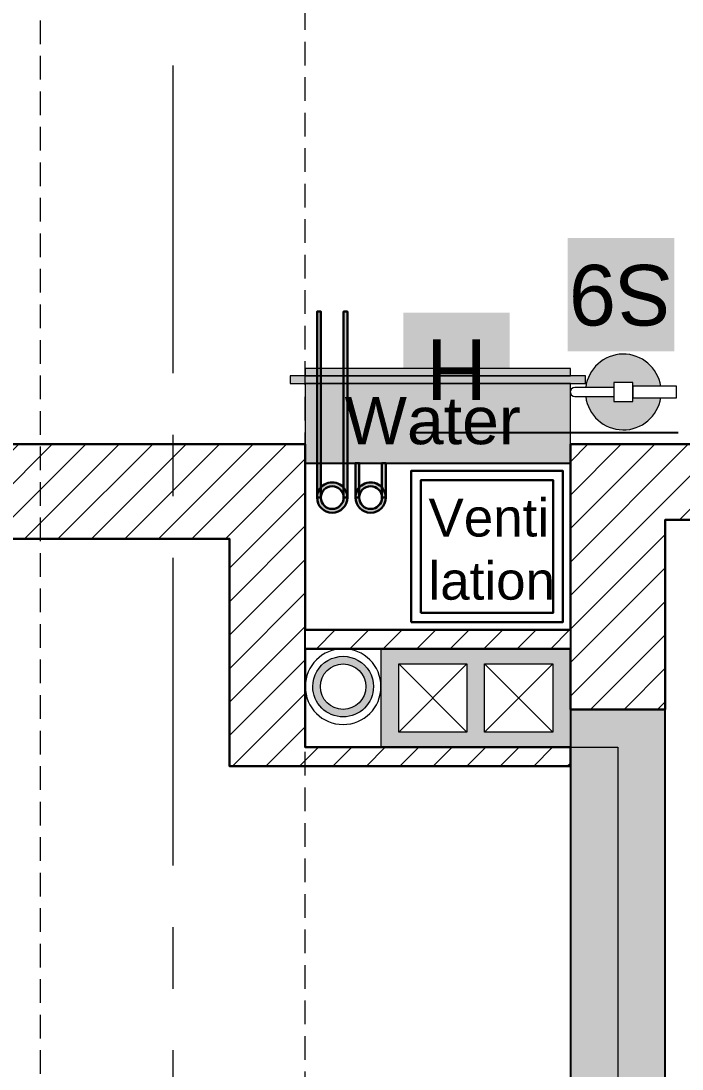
# Model space of a CAD drawing. Header units: centimetres. Extents: x 92587 to 105438, y -55119 to -48334.
# Drawn here: x 94174 to 94348.6, y -51627.3 to -51350.6 of the extents above; entities that cross this region are included whole.
import ezdxf

# ---------------------------------------------------------------- set-up
doc = ezdxf.new("R2010")
doc.units = ezdxf.units.CM
doc.header["$LTSCALE"] = 50
doc.header["$MEASUREMENT"] = 0
for name, pattern in [('AXES', [2, 1.25, -0.25, 0.25, -0.25]), ('CACHE', [0.375, 0.25, -0.125]), ('CONTINU', [0])]:
    doc.linetypes.add(name, pattern=pattern)
for name, color, linetype, lineweight in [('ARCHITECTE', 252, 'Continuous', 13), ('BETON SUP TRAME', 4, 'CACHE', 5), ('CONSOLE ISOL.', 214, 'Continuous', 15), ('ISOLATION', 252, 'Continuous', 0), ('KASETAT_Pen_No__22', 8, 'Continuous', 50), ('MACONNERIE COUPE', 7, 'Continuous', 30), ('MACONNERIE HACHURE', 253, 'Continuous', 13), ('PERCEMENT', 253, 'Continuous', 20)]:
    doc.layers.add(name, color=color, linetype=linetype, lineweight=lineweight)
for name, color, linetype in [('AXES', 10, 'AXES'), ('BETON COUPE', 3, 'CONTINU'), ('BETON TRAME', 252, 'Continuous'), ('BORD', 5, 'Continuous'), ('TEXTE', 7, 'Continuous')]:
    doc.layers.add(name, color=color, linetype=linetype)
doc.layers.add('HYPALON', color=7, linetype='Continuous', true_color=0xffaa00)
doc.layers.add('KASETAT_Pen_No__176', color=7, linetype='Continuous', lineweight=15, true_color=0x93a0c6)
doc.styles.add('RS_TEXT_1.50', font='arial.ttf', dxfattribs={"height": 12.5})

# ---------------------------------------------------------------- blocks, each defined once
blk = doc.blocks.new('A$C1cd8c289')
at = {"layer": 'AXES', "lineweight": 5, "ltscale": 1.3}
blk.add_line((-495.0000141126802, 1579.999997317791), (-495.0000141126802, -1344.974137337384), dxfattribs=at)
blk = doc.blocks.new('A$C63baa0da')
at = {"layer": 'ARCHITECTE', "linetype": 'Continuous', "lineweight": 0, "true_color": 0xed1f24}
for points in [[(-65.87835279954015, -30.09711575884285), (-66.87835279954015, -30.09711575884285), (-66.87835279954015, 18.99996635723073), (-65.87835279954015, 18.99996635723073)], [(-65.87835279954015, -30.09711575884285), (-66.87835279954015, -30.09711575884285), (-66.87835279954015, 18.99996635723073), (-65.87835279954015, 18.99996635723073)], [(-59.87835279954015, -30.09711575884285), (-58.87835279954015, -30.09711575884285), (-58.87835279954015, 18.99996635723073), (-59.87835279954015, 18.99996635723073)], [(-59.87835279954015, -30.09711575884285), (-58.87835279954015, -30.09711575884285), (-58.87835279954015, 18.99996635723073), (-59.87835279954015, 18.99996635723073)]]:
    blk.add_hatch(color=240, dxfattribs=at).paths.add_polyline_path(points)
h = blk.add_hatch(color=240, dxfattribs=at)
edge = h.paths.add_edge_path()
edge.add_ellipse((-62.87835279954015, -30.09711575884285), major_axis=(-2.828427124746253, -2.828427124746253), ratio=0.9999999999999554, start_angle=-45.00000000000131, end_angle=134.9999999999987, ccw=False)
edge.add_ellipse((-62.87835279954015, -30.09711575884285), major_axis=(-2.828427124746253, -2.828427124746253), ratio=0.9999999999999554, start_angle=134.9999999999987, end_angle=314.99999999999875, ccw=False)
edge = h.paths.add_edge_path(flags=0)
edge.add_ellipse((-62.87835279954015, -30.09711575884285), major_axis=(-2.121320343559689, -2.121320343559689), ratio=0.9999999999999566, start_angle=134.9999999999987, end_angle=314.9999999999987)
edge.add_ellipse((-62.87835279954015, -30.09711575884285), major_axis=(-2.121320343559689, -2.121320343559689), ratio=0.9999999999999566, start_angle=314.9999999999988, end_angle=494.9999999999987)
h = blk.add_hatch(color=240, dxfattribs=at)
edge = h.paths.add_edge_path()
edge.add_ellipse((-62.87835279954015, -30.09711575884285), major_axis=(-2.828427124746253, -2.828427124746253), ratio=0.9999999999999554, start_angle=-45.00000000000131, end_angle=134.9999999999987, ccw=False)
edge.add_ellipse((-62.87835279954015, -30.09711575884285), major_axis=(-2.828427124746253, -2.828427124746253), ratio=0.9999999999999554, start_angle=134.9999999999987, end_angle=314.99999999999875, ccw=False)
edge = h.paths.add_edge_path(flags=0)
edge.add_ellipse((-62.87835279954015, -30.09711575884285), major_axis=(-2.121320343559689, -2.121320343559689), ratio=0.9999999999999566, start_angle=134.9999999999987, end_angle=314.9999999999987)
edge.add_ellipse((-62.87835279954015, -30.09711575884285), major_axis=(-2.121320343559689, -2.121320343559689), ratio=0.9999999999999566, start_angle=314.9999999999988, end_angle=494.9999999999987)
at = {"layer": 'KASETAT_Pen_No__176', "linetype": 'Continuous', "lineweight": 0, "true_color": 0x139b48}
for points in [[(0, 4), (-70, 4), (-70, 2), (-74, 2), (-74, 0), (-70, 0), (-70, -21), (0, -21), (0, 0), (4, 0), (4, 2), (0, 2)], [(-55.73699223616859, -30.09711575884285), (-56.73699223616859, -30.09711575884285), (-56.73699223616859, -21), (-55.73699223616859, -21)], [(-49.73699223616859, -30.09711575884285), (-48.73699223616859, -30.09711575884285), (-48.73699223616859, -21), (-49.73699223616859, -21)]]:
    blk.add_hatch(color=114, dxfattribs=at).paths.add_polyline_path(points)
h = blk.add_hatch(color=114, dxfattribs=at)
edge = h.paths.add_edge_path()
edge.add_ellipse((-52.73699223616859, -30.09711575884285), major_axis=(-2.828427124746253, -2.828427124746253), ratio=0.9999999999999554, start_angle=-45.00000000000131, end_angle=134.9999999999987, ccw=False)
edge.add_ellipse((-52.73699223616859, -30.09711575884285), major_axis=(-2.828427124746253, -2.828427124746253), ratio=0.9999999999999554, start_angle=134.9999999999987, end_angle=314.99999999999875, ccw=False)
edge = h.paths.add_edge_path(flags=0)
edge.add_ellipse((-52.73699223616859, -30.09711575884285), major_axis=(-2.121320343559689, -2.121320343559689), ratio=0.9999999999999566, start_angle=134.9999999999987, end_angle=314.9999999999987)
edge.add_ellipse((-52.73699223616859, -30.09711575884285), major_axis=(-2.121320343559689, -2.121320343559689), ratio=0.9999999999999566, start_angle=314.9999999999988, end_angle=494.9999999999987)
at = {"layer": 'KASETAT_Pen_No__22', "color": 32, "linetype": 'Continuous', "lineweight": 0, "true_color": 0xcd6928}
for p, q in [((0, 4), (-70, 4)), ((-70, 4), (-70, 2)), ((0, 2), (0, 4)), ((4, 2), (-74, 2)), ((-74, 2), (-74, 0)), ((-74, 0), (4, 0)), ((-70, 2), (0, 2)), ((0, 0), (-70, 0)), ((-70, 0), (-70, -21)), ((0, -21), (0, 0)), ((4, 0), (4, 2)), ((-70, -21), (0, -21))]:
    blk.add_line(p, q, dxfattribs=at)
at = {"layer": 'MACONNERIE COUPE'}
for points in [[(-65.87835279954015, -30.09711575884285), (-66.87835279954015, -30.09711575884285), (-66.87835279954015, 18.99996635723073), (-65.87835279954015, 18.99996635723073)], [(-65.87835279954015, -30.09711575884285), (-66.87835279954015, -30.09711575884285), (-66.87835279954015, 18.99996635723073), (-65.87835279954015, 18.99996635723073)], [(-59.87835279954015, -30.09711575884285), (-58.87835279954015, -30.09711575884285), (-58.87835279954015, 18.99996635723073), (-59.87835279954015, 18.99996635723073)], [(-59.87835279954015, -30.09711575884285), (-58.87835279954015, -30.09711575884285), (-58.87835279954015, 18.99996635723073), (-59.87835279954015, 18.99996635723073)], [(-55.73699223616859, -30.09711575884285), (-56.73699223616859, -30.09711575884285), (-56.73699223616859, -21), (-55.73699223616859, -21)], [(-55.73699223616859, -30.09711575884285), (-56.73699223616859, -30.09711575884285), (-56.73699223616859, -21), (-55.73699223616859, -21)], [(-49.73699223616859, -30.09711575884285), (-48.73699223616859, -30.09711575884285), (-48.73699223616859, -21), (-49.73699223616859, -21)], [(-49.73699223616859, -30.09711575884285), (-48.73699223616859, -30.09711575884285), (-48.73699223616859, -21), (-49.73699223616859, -21)], [(-42, -63), (-2, -63), (-2, -23), (-42, -23)], [(-39.5, -60.5), (-4.5, -60.5), (-4.5, -25.5), (-39.5, -25.5)]]:
    blk.add_lwpolyline(points, close=True, dxfattribs=at)
at = {"layer": 'MACONNERIE COUPE', "extrusion": (0, 0, -1)}
for centre, start_param, end_param in [((-62.87835279954015, -30.09711575884285), 0.7853981633974705, 3.926990816987264), ((-62.87835279954015, -30.09711575884285), 0.7853981633974705, 3.926990816987264), ((-52.73699223616859, -30.09711575884285), 0.7853981633974705, 3.926990816987264), ((-52.73699223616859, -30.09711575884285), 0.7853981633974705, 3.926990816987264), ((-62.87835279954015, -30.09711575884285), 3.926990816987264, 7.068583470577057), ((-62.87835279954015, -30.09711575884285), 3.926990816987264, 7.068583470577057), ((-52.73699223616859, -30.09711575884285), 3.926990816987264, 7.068583470577057), ((-52.73699223616859, -30.09711575884285), 3.926990816987264, 7.068583470577057)]:
    blk.add_ellipse(centre, major_axis=(-2.828427124746253, -2.828427124746253), ratio=0.9999999999999554, start_param=start_param, end_param=end_param, dxfattribs=at)
at = {"layer": 'MACONNERIE COUPE'}
for centre, start_param, end_param in [((-62.87835279954015, -30.09711575884285), 2.356194490192323, 5.497787143782116), ((-62.87835279954015, -30.09711575884285), 2.356194490192323, 5.497787143782116), ((-52.73699223616859, -30.09711575884285), 2.356194490192323, 5.497787143782116), ((-52.73699223616859, -30.09711575884285), 2.356194490192323, 5.497787143782116), ((-62.87835279954015, -30.09711575884285), 5.497787143782116, 8.639379797371909), ((-62.87835279954015, -30.09711575884285), 5.497787143782116, 8.639379797371909), ((-52.73699223616859, -30.09711575884285), 5.497787143782116, 8.639379797371909), ((-52.73699223616859, -30.09711575884285), 5.497787143782116, 8.639379797371909)]:
    blk.add_ellipse(centre, major_axis=(-2.121320343559689, -2.121320343559689), ratio=0.9999999999999566, start_param=start_param, end_param=end_param, dxfattribs=at)
at = {"layer": 'TEXTE', "attachment_point": 4, "style": 'RS_TEXT_1.50'}
for s, insert, char_height, width in [('Water', (-59.62249789945781, -9.842053306223534), 12.5, 4.547473508864641e-13), ('Venti\\Plation', (-37.45414668330341, -43.78018041417818), 10, 3.637978807091713e-13)]:
    blk.add_mtext(s, dxfattribs=dict(at, insert=insert, char_height=char_height, width=width))

msp = doc.modelspace()

# ---------------------------------------------------------------- hatches: boundary and pattern name
at = {"layer": 'BETON TRAME', "transparency": 33554559}
h = msp.add_hatch(color=256, dxfattribs=at)
h.dxf.hatch_style = 1
h.paths.add_polyline_path([(94249.1083608018, -51297.36231738084), (94214.1083608018, -51297.36231738084), (94214.1083608018, -50647.36228061342), (94249.1083608018, -50647.36228061342), (94249.1083608018, -50822.362302412), (94709.1083608018, -50822.362302412), (94709.1083608018, -50647.36228061342), (94744.1083608018, -50647.36228061342), (94744.1083608018, -51297.36231738084), (94709.1083608018, -51297.36231738084), (94709.1083608018, -50862.362302412), (94499.1083608018, -50862.362302412), (94499.1083608018, -51192.362302412), (94459.1083608018, -51192.362302412), (94459.1083608018, -50862.362302412), (94249.1083608018, -50862.362302412)])
h.paths.add_polyline_path([(93379.1083608018, -49972.36230241202), (93379.1083608018, -50022.36230241202), (93514.1083608018, -50022.36230241202), (93514.1083608018, -49972.36230241202)])
h.paths.add_polyline_path([(94114.1083608018, -49972.36230241199), (94114.1083608018, -50022.36230241199), (94249.1083608018, -50022.36230241199), (94249.1083608018, -49972.36230241199)])
h.paths.add_polyline_path([(94709.10837491446, -49972.36230241199), (94709.10837491446, -50022.36230241199), (94844.10837491446, -50022.36230241199), (94844.10837491446, -49972.36230241199)])
h.paths.add_polyline_path([(95444.10857245464, -49972.36230777644), (95444.10857245464, -50022.36230777644), (95579.10857245464, -50022.36230777644), (95579.10857245464, -49972.36230777644)])
h.paths.add_polyline_path([(95444.1083608018, -50647.36228061342), (95444.1083608018, -50697.36228061342), (95579.10836570863, -50697.36228061342), (95579.10836570863, -50647.36228061342)])
h.paths.add_polyline_path([(93379.1083608018, -50647.36226564458), (93379.1083608018, -50697.36226564458), (93514.1083608018, -50697.36226564458), (93514.1083608018, -50647.36226564458)])
h.paths.add_polyline_path([(93379.1083608018, -51247.362302412), (93379.1083608018, -51297.362302412), (93514.1083608018, -51297.362302412), (93514.1083608018, -51247.362302412)])
h.paths.add_polyline_path([(95444.10834852925, -51247.36231738084), (95444.10834852925, -51297.36231738084), (95579.10835343608, -51297.36231738084), (95579.10835343608, -51247.36231738084)])
h.paths.add_polyline_path([(95444.10812460384, -51987.36230777639), (95444.10812460384, -52037.36230777639), (95579.10857245464, -52037.36230777639), (95579.10857245464, -51987.36230777639)])
h.paths.add_polyline_path([(93514.1083608018, -52037.36230241202), (93514.1083608018, -51987.36230241202), (93379.1083608018, -51987.36230241202), (93379.1083608018, -52037.36230241202)])
h.paths.add_polyline_path([(94209.1083608018, -51987.36230241199), (94209.1083608018, -52037.36230241199), (94319.1083608018, -52037.36230241199), (94319.1083608018, -51987.36230241199)])
h.paths.add_polyline_path([(94639.1083608018, -51987.362302412), (94639.1083608018, -52037.362302412), (94749.10834852925, -52037.362302412), (94749.10834852925, -51987.362302412)])
h.paths.add_polyline_path([(94614.1083608018, -52037.36230241199), (94639.1083608018, -52037.36230241199), (94639.1083608018, -51532.362302412), (94614.1083608018, -51532.362302412)])
h.paths.add_polyline_path([(94319.1083608018, -52037.362302412), (94344.1083608018, -52037.362302412), (94344.1083608018, -51532.362302412), (94319.1083608018, -51532.362302412)])
at = {"layer": 'HYPALON', "linetype": 'Continuous', "lineweight": 0, "true_color": 0xed1f24}
for points in [[(94318.38681714644, -51407.92856188985), (94346.52436614972, -51407.92856188985), (94346.52436614972, -51437.8929319775), (94318.38681714644, -51437.8929319775)], [(94274.98534725195, -51427.68092571847), (94303.12289625523, -51427.68092571847), (94303.12289625523, -51457.64529580611), (94274.98534725195, -51457.64529580611)]]:
    msp.add_hatch(color=240, dxfattribs=at).paths.add_polyline_path(points)
h = msp.add_hatch(color=240, dxfattribs=at)
edge = h.paths.add_edge_path()
edge.add_ellipse((94333.09684049603, -51448.58670504232), major_axis=(-7.071067811866005, -7.071067811866006), ratio=0.9999999999998976, start_angle=-38.10789742065651, end_angle=126.37307344131841, ccw=False)
edge.add_line((94323.16910157923, -51449.78670504232), (94330.59684049603, -51449.78670504232))
edge.add_line((94330.59684049603, -51449.78670504232), (94330.59684049603, -51451.08670504232))
edge.add_line((94330.59684049603, -51451.08670504232), (94335.59684049603, -51451.08670504232))
edge.add_line((94335.59684049603, -51451.08670504232), (94335.59684049603, -51450.08670504232))
edge.add_line((94335.59684049603, -51450.08670504232), (94342.98370046268, -51450.08670504232))
edge = h.paths.add_edge_path()
edge.add_line((94330.59684049603, -51446.08670504232), (94330.59684049603, -51447.38670504231))
edge.add_line((94330.59684049603, -51447.38670504231), (94323.16910157923, -51447.38670504231))
edge.add_ellipse((94333.09684049603, -51448.58670504232), major_axis=(-7.071067811866006, 7.071067811866005), ratio=0.9999999999998975, start_angle=233.6269265586816, end_angle=398.1078974206565, ccw=False)
edge.add_line((94342.98370046268, -51447.08670504232), (94335.59684049603, -51447.08670504232))
edge.add_line((94335.59684049603, -51447.08670504232), (94335.59684049603, -51446.08670504232))
edge.add_line((94335.59684049603, -51446.08670504232), (94330.59684049603, -51446.08670504232))
at = {"layer": 'MACONNERIE HACHURE'}
h = msp.add_hatch(dxfattribs=at)
h.set_pattern_fill('ANSI31', color=256, scale=50, style=0)
h.set_pattern_definition([(45, (0, 5835.283011260326), (-4.419417382415921, 4.419417382415922), [])])
h.paths.add_polyline_path([(93729.1083608018, -50527.36230248495), (93729.1083608018, -50358.362302412), (93801.10836080181, -50358.362302412), (93801.10836080181, -50337.362302412), (93779.1083608018, -50337.362302412), (93779.1083608018, -50332.362302412), (93959.1083608018, -50332.362302412), (93959.1083608018, -50344.362302412), (93909.1083608018, -50344.362302412), (93909.10836080178, -50517.36230241202), (93887.10836169586, -50517.362302412), (93887.10836050377, -50505.3623029087), (93897.10836080178, -50505.362302412), (93897.10836080178, -50344.362302412), (93806.10836080181, -50344.362302412), (93806.10836080181, -50363.362302412), (93749.1083608018, -50363.362302412), (93749.1083608018, -50505.362302412), (93805.10836331696, -50505.3623048205), (93805.10836212487, -50517.36230243632), (93741.1083608322, -50517.362302412), (93741.10836077141, -50527.36230248495)])
h.paths.add_polyline_path([(94298.94169413511, -51192.362302412), (94249.1083608018, -51192.362302412), (94249.1083608018, -51152.362302412), (94298.94169413511, -51152.362302412)])
h.paths.add_polyline_path([(94459.1083608018, -51192.362302412), (94419.1083608018, -51192.362302412), (94419.1083608018, -51152.362302412), (94459.1083608018, -51152.362302412)])
h.paths.add_polyline_path([(94319.1083608018, -51547.36238069562), (94229.1083608018, -51547.36238069562), (94229.1083608018, -51487.362302412), (94076.1083608019, -51487.362302412), (94076.1083608019, -51547.362302412), (94064.1083608019, -51547.362302412), (94064.10836080178, -51427.36231648677), (94084.10836080178, -51427.36231827491), (94084.108363964, -51462.36230345347), (94249.10836137329, -51462.362302412), (94249.10836080191, -51511.36224146494), (94319.10843759376, -51511.36224146494), (94319.10843759375, -51462.36231492895), (94354.10835045218, -51462.36231492895), (94354.10835045218, -51482.36231492895), (94344.10836080178, -51482.36231492895), (94344.10836080178, -51532.362302412), (94319.10836259375, -51532.36243996853), (94319.10843759376, -51516.36238069562), (94249.10836108754, -51516.36238069562), (94249.1083608018, -51542.36238069562), (94319.10843759376, -51542.36238069562)])
h.paths.add_polyline_path([(93749.1083608018, -49932.362302412), (93849.1083608018, -49932.362302412), (93849.1083608018, -49907.362302412), (93749.1083608018, -49907.362302412)])
h.paths.add_polyline_path([(93514.1083608018, -51940.4737953298), (93489.1083608018, -51940.4737953298), (93489.1083608018, -51987.36230777639), (93514.1083608018, -51987.36230777639)])
h.paths.add_polyline_path([(93514.1083608018, -50042.362233491), (93489.1083608018, -50042.362233491), (93489.1083608018, -50022.36230777644), (93514.1083608018, -50022.36230777644)])
h.paths.add_polyline_path([(94196.6083608018, -51192.362302412), (94214.1083608018, -51192.362302412), (94214.1083608018, -51172.36230241202), (94196.6083608018, -51172.36230241202)])
h.paths.add_polyline_path([(93874.10836165593, -51305.36230572766), (93864.10836115593, -51305.3623042274), (93864.10836030179, -51317.3623174477), (93904.10836013124, -51317.3623176041), (93904.10836013124, -51305.36230386708), (93894.1083608018, -51305.36230274453), (93894.1083608018, -50987.362302412), (94064.10836080178, -50987.362302412), (94064.1083608018, -51305.36230151818), (93986.09647495477, -51305.36229577695), (93986.09647495477, -51317.36231007524), (94064.1083608018, -51317.36231715757), (94064.10835377578, -51327.36231589073), (94084.10836647465, -51327.36231887096), (94084.1083639639, -51192.362302412), (94096.6083608018, -51192.362302412), (94096.6083608018, -51172.362302412), (94084.1083608018, -51172.362302412), (94084.1083608018, -50957.362302412), (94063.1083608018, -50957.362302412), (94063.1083608018, -50627.36227603092), (93965.09647551079, -50627.36228495293), (93965.09647551079, -50639.36230608098), (94043.1083608018, -50639.36229850005), (94043.10836080178, -50957.362302412), (93873.1083608018, -50957.362302412), (93873.1083608018, -50639.36229841666), (93883.1083608018, -50639.36230640735), (93883.1083621429, -50627.36228061342), (93843.1083608018, -50627.36228061342), (93843.1083608018, -50639.362302412), (93853.1083608018, -50639.362302412), (93853.1083608018, -50957.362302412), (93514.10836103409, -50957.362302412), (93514.1083605695, -50912.36230509423), (93489.1083618624, -50912.362302412), (93489.10835974119, -50962.362302412), (93379.10836898869, -50962.36230799832), (93379.10836734633, -50982.36230219007), (93489.10835974119, -50982.36230032906), (93489.1083618624, -51032.36229972979), (93514.1083605695, -51032.36229972979), (93514.10836103409, -50987.362302412), (93874.1083608018, -50987.362302412)])
h.paths.add_polyline_path([(93706.1083608018, -50332.362302412), (93706.1083608018, -50352.36230241202), (93404.10836816751, -50352.36230241202), (93404.10836816751, -50417.36230998344), (93379.10836816751, -50417.36230998344), (93379.10836816751, -50327.362302412), (93489.1083608018, -50327.362302412), (93489.1083608018, -50312.362233491), (93514.1083608018, -50312.362233491), (93514.1083608018, -50332.362302412)])
h.paths.add_polyline_path([(94149.10839207916, -50235.36230241202), (94174.10836080177, -50235.362302412), (94174.1083608018, -50513.36230241202), (94226.1083608018, -50513.362302412), (94226.10835986081, -50535.36230233594), (94214.10835986081, -50535.36230263396), (94214.1083608018, -50525.36230241517), (94089.1083608018, -50525.36230241517), (94089.1083608018, -50513.36230241517), (94149.10851438573, -50513.36230241517)])
h.paths.add_polyline_path([(94174.10836080177, -50162.36230241047), (94174.10836080177, -50142.36230241202), (94224.1083608018, -50142.362302412), (94224.1083608018, -50022.36230241199), (94249.10836080178, -50022.36230241199), (94249.10836080178, -50137.36230290229), (94266.60836083932, -50137.3623029023), (94266.60836015036, -50162.36230226301)])
h.paths.add_polyline_path([(93514.1083608018, -49972.36230151792), (93514.1083608018, -49932.362302412), (93569.1083608018, -49932.362302412), (93569.1083608018, -49907.36230241202), (93489.1083608018, -49907.36231492896), (93489.1083608018, -49972.36231403486)])
h.paths.add_polyline_path([(94089.10851438598, -49932.362302412), (94029.10828430935, -49932.362302412), (94029.10828430935, -49907.36230241202), (94114.10853316607, -49907.36230241202), (94114.10855194616, -49972.36230241197), (94114.10834668913, -49972.36230241197), (94114.10834668913, -50022.36229972978), (94089.10851438607, -50022.3623050942)])
h.paths.add_polyline_path([(93514.10836125838, -51612.362302412), (93514.1083603452, -51670.4737953298), (93489.10836080178, -51670.47379835966), (93489.1083608018, -51617.362302412), (93379.10836816748, -51617.362302412), (93379.10836816751, -51527.36222711409), (93404.10836121804, -51527.36222472502), (93404.10836121804, -51592.36230241202), (93737.10835932271, -51592.36230241202), (93737.10835932271, -51419.36230255166), (93749.10835887362, -51419.36230255166), (93749.10835951682, -51427.362302412), (93805.10836331696, -51427.36230121991), (93805.10836331696, -51439.362302412), (93749.10835887362, -51439.362302412), (93749.10835887361, -51587.362302412), (93897.10836080178, -51587.362302412), (93897.10836080178, -51439.36230106815), (93887.10836050377, -51439.36230106815), (93887.10836050377, -51427.36230106815), (93909.10836080178, -51427.36230106815), (93909.10836080178, -51600.362302412), (93958.97459387613, -51600.362302412), (93958.97459387613, -51612.362302412)])
h.paths.add_polyline_path([(93749.10836055098, -51285.36230241199), (93749.10836055098, -51305.36230386708), (93772.1083631985, -51305.36231519943), (93772.1083631985, -51317.36232893645), (93749.10835932271, -51317.3623176041), (93749.10836078721, -51327.3623010709), (93737.10835965749, -51327.36230375311), (93737.10835922835, -51297.36230241199), (93514.1083608018, -51297.36230241199), (93514.10836080178, -51285.36230241199)], flags=17)
h.paths.add_polyline_path([(93729.10800314142, -50647.36228061342), (93514.10836162136, -50647.36228061342), (93514.10835998223, -50659.362302412), (93741.1083608018, -50659.362302412), (93741.1083608018, -50639.36230462776), (93751.1083593227, -50639.36230462776), (93751.1083593227, -50627.36228061342), (93741.10800166232, -50627.36228061342), (93741.1083608018, -50619.3623000153), (93729.1083608018, -50619.3623000153)])
h.paths.add_polyline_path([(94314.10857327547, -50647.36227602903), (94314.10814832809, -50635.36227602905), (94226.10836256758, -50635.36227373684), (94226.10836256758, -50627.36230001532), (94214.1083608018, -50627.36230001532), (94214.1083608018, -50647.36227602903)])
h.paths.add_polyline_path([(93404.1083608018, -51297.36231738084), (93379.10836816751, -51297.36231738084), (93379.10836816751, -51347.36222591955), (93404.1083608018, -51347.36222591955)])
h.paths.add_polyline_path([(93404.10836816751, -50647.36226564458), (93379.1083608018, -50647.36226564458), (93379.10836080181, -50597.36230998344), (93404.10836802675, -50597.36230998344)])
h.paths.add_polyline_path([(93514.1083608018, -51247.36231738084), (93489.1083608018, -51247.36231738084), (93489.1083608018, -51192.47369289155), (93514.1083608018, -51192.47369289155)], flags=17)
h.paths.add_polyline_path([(93514.1083608018, -50697.36228061342), (93489.1083608018, -50697.36228061342), (93489.1083608018, -50752.25088196558), (93514.1083608018, -50752.25088196558)], flags=17)
h.paths.add_polyline_path([(94659.27502746848, -51192.362302412), (94709.1083608018, -51192.362302412), (94709.1083608018, -51152.362302412), (94659.27502746848, -51152.362302412)])
h.paths.add_polyline_path([(94499.1083608018, -51192.362302412), (94539.1083608018, -51192.362302412), (94539.1083608018, -51152.362302412), (94499.1083608018, -51152.362302412)])
h.paths.add_polyline_path([(94344.1083608018, -52012.36230241199), (94364.10836124883, -52012.36230241199), (94364.10836124883, -52037.362302412), (94344.1083608018, -52037.362302412)])
h.paths.add_polyline_path([(94029.10853413465, -52012.36229623477), (94029.1085321975, -52037.36229617723), (94209.1083608018, -52037.36230604583), (94209.1083608018, -52012.36230598828)])
h.paths.add_polyline_path([(94639.1083608018, -51547.36238069562), (94729.1083608018, -51547.36238069562), (94729.1083608018, -51487.362302412), (94882.10836080169, -51487.362302412), (94882.10836080169, -51547.362302412), (94894.10836080169, -51547.362302412), (94894.10836080181, -51427.36231648677), (94874.10836080181, -51427.36231827491), (94874.10835763959, -51462.36230345347), (94709.1083602303, -51462.362302412), (94709.10836080168, -51511.36224146494), (94639.1083608018, -51511.36224146494), (94639.10828400984, -51462.36231492895), (94454.10835045218, -51462.36231492895), (94454.10835045218, -51482.36231492895), (94614.10836080181, -51482.36231492895), (94614.10836080181, -51532.362302412), (94639.10843400985, -51532.36243996822), (94639.1083608018, -51516.36238069562), (94709.10836080174, -51516.36238069562), (94709.1083608018, -51542.36238069562), (94639.10828400982, -51542.36238069562)])
h.paths.add_polyline_path([(95209.1083608018, -49932.362302412), (95109.1083608018, -49932.362302412), (95109.1083608018, -49907.362302412), (95209.1083608018, -49907.362302412)])
h.paths.add_polyline_path([(95444.1083608018, -51940.4737953298), (95469.1083608018, -51940.4737953298), (95469.1083608018, -51987.36230777639), (95444.1083608018, -51987.36230777639)])
h.paths.add_polyline_path([(95444.1083608018, -50042.362233491), (95469.1083608018, -50042.362233491), (95469.1083608018, -50022.36230777644), (95444.1083608018, -50022.36230777644)])
h.paths.add_polyline_path([(94761.6083608018, -51192.362302412), (94744.1083608018, -51192.362302412), (94744.1083608018, -51172.36230241202), (94761.6083608018, -51172.36230241202)])
h.paths.add_polyline_path([(94464.1083608018, -50162.362302412), (94446.6083608018, -50162.362302412), (94446.60836080181, -50137.36230255225), (94464.1083608018, -50137.36230255225), (94464.10836080181, -49972.362302412), (94494.1083608018, -49972.362302412), (94494.1083608018, -50137.362302412), (94511.71975682519, -50137.36230330708), (94511.71975682519, -50162.36230241202), (94494.1083608018, -50162.362302412), (94494.1083608018, -50635.36228111465), (94562.10836066521, -50635.36228114093), (94562.10836093838, -50647.36227602903), (94494.1083608018, -50647.36227602903), (94494.1083608018, -50822.362302412), (94464.1083608018, -50822.36231194876), (94464.10836077003, -50647.36227570812), (94396.10794008672, -50647.36227634994), (94396.10878151686, -50635.36228111465), (94464.1083608018, -50635.36228111465)])
h.paths.add_polyline_path([(95084.10835994766, -51305.36230572766), (95094.10836044766, -51305.3623042274), (95094.1083613018, -51317.3623174477), (95054.10836147235, -51317.3623176041), (95054.10836147235, -51305.36230386708), (95064.1083608018, -51305.36230274453), (95064.1083608018, -50987.362302412), (94894.10836080181, -50987.362302412), (94894.1083608018, -51305.36230151818), (94972.12024664882, -51305.36229577695), (94972.12024664882, -51317.36231007524), (94894.1083608018, -51317.36231715757), (94894.10836782781, -51327.36231589073), (94874.10835512893, -51327.36231887096), (94874.10835763969, -51192.362302412), (94861.6083608018, -51192.362302412), (94861.6083608018, -51172.362302412), (94874.1083608018, -51172.362302412), (94874.1083608018, -50957.362302412), (94895.1083608018, -50957.362302412), (94895.1083608018, -50627.36227603092), (94993.1202460928, -50627.36229678431), (94993.1202460928, -50639.36231791235), (94915.1083608018, -50639.36229850005), (94915.10836080181, -50957.362302412), (95085.1083608018, -50957.362302412), (95085.1083608018, -50639.36229841666), (95075.1083608018, -50639.36230640735), (95075.10835946069, -50627.36228061342), (95115.1083608018, -50627.36228061342), (95115.1083608018, -50639.362302412), (95105.1083608018, -50639.362302412), (95105.1083608018, -50957.362302412), (95444.1083605695, -50957.362302412), (95444.10836103409, -50912.36230509423), (95469.10835974119, -50912.362302412), (95469.1083618624, -50962.362302412), (95579.1083526149, -50962.36230799832), (95579.10835425726, -50982.36230219007), (95469.1083618624, -50982.36230032906), (95469.10835974119, -51032.36229972979), (95444.10836103409, -51032.36229972979), (95444.1083605695, -50987.362302412), (95084.1083608018, -50987.362302412)])
h.paths.add_polyline_path([(95229.1083608018, -50358.362302412), (95157.10836080178, -50358.362302412), (95157.10836080178, -50337.362302412), (95179.1083608018, -50337.362302412), (95179.1083608018, -50332.362302412), (94999.1083608018, -50332.362302412), (94999.1083608018, -50344.362302412), (95049.1083608018, -50344.362302412), (95049.10836080181, -50517.36230241202), (95071.10835990772, -50517.362302412), (95071.10836109982, -50505.3623029087), (95061.10836080181, -50505.362302412), (95061.10836080181, -50344.362302412), (95152.10836080178, -50344.362302412), (95152.10836080178, -50363.362302412), (95209.1083608018, -50363.362302412), (95209.1083608018, -50505.362302412), (95153.10835828663, -50505.3623048205), (95153.10835947872, -50517.36230243632), (95217.1083607714, -50517.362302412), (95217.10836083218, -50527.36230248495), (95229.1083608018, -50527.36230248495)])
h.paths.add_polyline_path([(95252.1083608018, -50332.362302412), (95252.1083608018, -50352.36230241202), (95554.1083608018, -50352.36230241202), (95554.1083608018, -50417.36230998344), (95579.10835343608, -50417.36230998344), (95579.10835343608, -50327.362302412), (95469.1083608018, -50327.362302412), (95469.1083608018, -50312.362233491), (95444.1083608018, -50312.362233491), (95444.1083608018, -50332.362302412)])
h.paths.add_polyline_path([(94809.10832952443, -50235.36230241202), (94784.10836080182, -50235.362302412), (94784.1083608018, -50513.36230241202), (94732.1083608018, -50513.362302412), (94732.10836174278, -50535.36230233594), (94744.10836174278, -50535.36230263396), (94744.1083608018, -50525.36230241517), (94869.1083608018, -50525.36230241517), (94869.1083608018, -50513.36230241517), (94809.10820721785, -50513.36230241517)])
h.paths.add_polyline_path([(94784.10836080182, -50162.36230241047), (94784.10836080182, -50142.36230241202), (94734.1083608018, -50142.362302412), (94734.1083608018, -50022.36230241199), (94709.10836080181, -50022.36230241199), (94709.10836080181, -50137.36230290229), (94691.60836036755, -50137.3623029023), (94691.60836105651, -50162.36230226301)])
h.paths.add_polyline_path([(95444.1083608018, -49972.36230151792), (95444.1083608018, -49932.362302412), (95389.1083608018, -49932.362302412), (95389.1083608018, -49907.36230241202), (95469.1083608018, -49907.36231492896), (95469.1083608018, -49972.36231403486)])
h.paths.add_polyline_path([(94869.1082072176, -49932.362302412), (94929.10843729424, -49932.362302412), (94929.10843729424, -49907.36230241202), (94844.10818843752, -49907.36230241202), (94844.10816965743, -49972.36230241197), (94844.10837491446, -49972.36230241197), (94844.10837491446, -50022.36229972978), (94869.10820721752, -50022.3623050942)])
h.paths.add_polyline_path([(93514.1083608018, -52012.36230241199), (93569.1083608018, -52012.36230241199), (93569.1083608018, -52037.362302412), (93514.1083608018, -52037.36230241202)])
h.paths.add_polyline_path([(93749.10853510322, -52012.36229883571), (93749.10853316607, -52037.36229877817), (93849.10853413465, -52037.3623034449), (93849.10853413465, -52012.36230338734)])
h.paths.add_polyline_path([(94464.10836124883, -52012.36230241199), (94614.10836080181, -52012.36230241199), (94614.10836080181, -52037.362302412), (94464.10836124883, -52037.362302412)])
h.paths.add_polyline_path([(94749.10834852925, -52012.36230241199), (95444.10812460384, -52012.36230241199), (95444.10812460384, -52037.362302412), (94749.10834852925, -52037.362302412)])
h.paths.add_polyline_path([(95444.10836034521, -51612.362302412), (95444.10836125839, -51670.4737953298), (95469.10836080181, -51670.47379835966), (95469.1083608018, -51617.362302412), (95579.10835343611, -51617.362302412), (95579.10835343608, -51527.36222711409), (95554.10836038555, -51527.36222472502), (95554.10836038555, -51592.36230241202), (95221.10836228088, -51592.36230241202), (95221.10836228088, -51419.36230255166), (95209.10836272997, -51419.36230255166), (95209.10836208677, -51427.362302412), (95153.10835828663, -51427.36230121991), (95153.10835828663, -51439.362302412), (95209.10836272997, -51439.362302412), (95209.10836272998, -51587.362302412), (95061.10836080181, -51587.362302412), (95061.10836080181, -51439.36230106815), (95071.10836109982, -51439.36230106815), (95071.10836109982, -51427.36230106815), (95049.10836080181, -51427.36230106815), (95049.10836080181, -51600.362302412), (94999.24212772746, -51600.362302412), (94999.24212772746, -51612.362302412)])
h.paths.add_polyline_path([(95209.10836105261, -51285.36230241199), (95209.10836105261, -51305.36230386708), (95186.1083584051, -51305.36231519943), (95186.1083584051, -51317.36232893645), (95209.10836228088, -51317.3623176041), (95209.10836081638, -51327.3623010709), (95221.1083619461, -51327.36230375311), (95221.10836237523, -51297.36230241199), (95444.1083608018, -51297.36230241199), (95444.10836080181, -51285.36230241199)], flags=17)
h.paths.add_polyline_path([(95229.10871846217, -50647.36228061342), (95444.10835998223, -50647.36228061342), (95444.10836162136, -50659.362302412), (95217.1083608018, -50659.362302412), (95217.1083608018, -50639.36230462776), (95207.1083622809, -50639.36230462776), (95207.1083622809, -50627.36228061342), (95217.10871994127, -50627.36228061342), (95217.1083608018, -50619.3623000153), (95229.1083608018, -50619.3623000153)])
h.paths.add_polyline_path([(94644.10814832812, -50647.36227602903), (94644.1085732755, -50635.36227602905), (94732.108359036, -50635.36227373684), (94732.108359036, -50627.36230001532), (94744.1083608018, -50627.36230001532), (94744.1083608018, -50647.36227602903)])
h.paths.add_polyline_path([(95554.1083608018, -51297.36231738084), (95579.10835343608, -51297.36231738084), (95579.10835343608, -51347.36222591955), (95554.1083608018, -51347.36222591955)])
h.paths.add_polyline_path([(95554.1083608018, -50647.36228061342), (95579.10835785509, -50647.36228061342), (95579.10835343608, -50597.36230998344), (95554.1083608018, -50597.36230998344)])
h.paths.add_polyline_path([(95444.1083608018, -51247.36231738084), (95469.1083608018, -51247.36231738084), (95469.1083608018, -51192.47369289155), (95444.1083608018, -51192.47369289155)], flags=17)
h.paths.add_polyline_path([(95444.1083608018, -50697.36228061342), (95469.1083608018, -50697.36228061342), (95469.1083608018, -50752.25088196558), (95444.1083608018, -50752.25088196558)], flags=17)
at = {"layer": 'PERCEMENT', "linetype": 'Continuous', "lineweight": 0}
h = msp.add_hatch(color=256, dxfattribs=at)
h.paths.add_polyline_path([(94269.10843759375, -51542.36238069562), (94319.10843759375, -51542.36238069562), (94319.10843759375, -51516.36238069562), (94269.10843759375, -51516.36238069562)])
h.paths.add_polyline_path([(94273.77510426042, -51538.36238069562), (94273.77510426042, -51520.36238069562), (94291.77510426042, -51520.36238069562), (94291.77510426042, -51538.36238069562)], flags=0)
h.paths.add_polyline_path([(94296.44177092708, -51538.36238069562), (94296.44177092708, -51520.36238069562), (94314.44177092708, -51520.36238069562), (94314.44177092708, -51538.36238069562)], flags=0)
h = msp.add_hatch(color=256, dxfattribs=at)
edge = h.paths.add_edge_path()
edge.add_ellipse((94259.1083608018, -51526.36238069562), major_axis=(-5.656854249492506, -5.656854249492506), ratio=0.9999999999999554, start_angle=-45.00000000000131, end_angle=134.9999999999987, ccw=False)
edge.add_ellipse((94259.1083608018, -51526.36238069562), major_axis=(-5.656854249492506, -5.656854249492506), ratio=0.9999999999999554, start_angle=134.9999999999987, end_angle=314.99999999999875, ccw=False)
edge = h.paths.add_edge_path(flags=0)
edge.add_ellipse((94259.1083608018, -51526.36238069562), major_axis=(-4.242640687119378, -4.242640687119378), ratio=0.9999999999999566, start_angle=134.9999999999987, end_angle=314.9999999999987)
edge.add_ellipse((94259.1083608018, -51526.36238069562), major_axis=(-4.242640687119378, -4.242640687119378), ratio=0.9999999999999566, start_angle=314.9999999999988, end_angle=494.9999999999987)

# ---------------------------------------------------------------- linework, layer by layer
at = {"layer": 'BETON COUPE'}
msp.add_lwpolyline([(94319.1083608018, -52037.362302412), (94344.1083608018, -52037.362302412), (94344.1083608018, -51532.362302412), (94319.1083608018, -51532.362302412)], close=True, dxfattribs=at)
at = {"layer": 'BETON SUP TRAME', "lineweight": 5, "ltscale": 0.5}
msp.add_lwpolyline([(94249.1083608018, -49972.36230241199), (94179.1083608018, -49972.36230241199), (94179.1083608018, -52037.36229569629), (94249.1083608018, -52037.36229569629)], close=True, dxfattribs=at)
at = {"layer": 'BORD'}
msp.add_lwpolyline([(94249.1083608018, -51467.36231492895), (94319.10843759376, -51467.36231492895), (94319.10843759376, -51542.36238069562), (94249.1083608018, -51542.36238069562)], close=True, dxfattribs=at)
at = {"layer": 'CONSOLE ISOL.'}
for points in [[(94744.1083608018, -50822.362302412), (94214.1083608018, -50822.362302412), (94214.1083608018, -51192.36230241202), (94084.10837272275, -51192.36230241202), (94084.10837558123, -51462.36230345347), (94249.10843045572, -51462.36230345347), (94249.1083608018, -51542.36238069562), (94319.10843759376, -51542.36238069562), (94319.10843759376, -52037.362302412), (94639.1083608018, -52037.362302412), (94639.10828400984, -51542.36238164311), (94709.1083608018, -51542.36238164311), (94709.1083608018, -51462.362302412), (94874.10834602236, -51462.36230345347), (94874.10834602236, -51192.362302412), (94744.1083608018, -51192.362302412)], [(94074.1083608018, -51192.36230241199), (94084.10837344595, -51192.36230241199), (94084.10837558123, -51462.36230345347), (94249.10836137329, -51462.362302412), (94249.1083608018, -51542.36238069562), (94331.60843759376, -51542.36238069562), (94331.60843759376, -52037.362302412), (93379.10971587649, -52037.362302412), (93379.10814914895, -51972.36223349099), (93279.1083608018, -51972.36230777638), (93279.10836080182, -51632.362302412), (93379.10836816751, -51632.362302412), (93379.10836816751, -50972.3623050942), (94074.1083608018, -50972.3623050942)]]:
    msp.add_lwpolyline(points, close=True, dxfattribs=at)
at = {"layer": 'HYPALON', "color": 240, "linetype": 'Continuous', "lineweight": 0, "true_color": 0xed1f24}
for p, q in [((94330.59684049603, -51447.38670504231), (94320.29684049604, -51447.38670504231)), ((94335.59684049603, -51446.08670504232), (94330.59684049603, -51446.08670504232)), ((94330.59684049603, -51446.08670504232), (94330.59684049603, -51451.08670504232)), ((94335.59684049603, -51451.08670504232), (94335.59684049603, -51446.08670504232)), ((94347.09684049603, -51447.08670504232), (94335.59684049603, -51447.08670504232)), ((94335.59684049603, -51447.08670504232), (94335.59684049603, -51450.08670504232)), ((94347.09684049603, -51450.08670504232), (94347.09684049603, -51447.08670504232)), ((94320.29684049604, -51449.78670504232), (94330.59684049603, -51449.78670504232)), ((94335.59684049603, -51450.08670504232), (94347.09684049603, -51450.08670504232)), ((94330.59684049603, -51451.08670504232), (94335.59684049603, -51451.08670504232))]:
    msp.add_line(p, q, dxfattribs=at)
at = {"layer": 'HYPALON'}
msp.add_line((94347.58747489541, -51459.36232481305), (94277.58747489541, -51459.36232481305), dxfattribs=at)
at = {"layer": 'HYPALON', "color": 240, "linetype": 'Continuous', "lineweight": 0, "true_color": 0xed1f24}
for centre, major_axis, ratio, start_param, end_param in [((94333.09684049603, -51448.58670504232), (-7.071067811866008, 7.071067811866001), 0.9999999999998975, 4.077559089763978, 6.948293588182297), ((94320.29684049604, -51448.58670504232), (-0.8485281374240153, 0.8485281374240143), 0.9999999999996283, 5.497787143781952, 8.639379797371745), ((94333.09684049603, -51448.58670504232), (-7.071067811866001, -7.071067811866008), 0.9999999999998976, -0.6651082810027114, 2.205626217415607)]:
    msp.add_ellipse(centre, major_axis=major_axis, ratio=ratio, start_param=start_param, end_param=end_param, dxfattribs=at)
at = {"layer": 'MACONNERIE COUPE'}
msp.add_lwpolyline([(94319.1083608018, -51547.36238069562), (94229.1083608018, -51547.36238069562), (94229.1083608018, -51487.362302412), (94076.1083608019, -51487.362302412), (94076.1083608019, -51547.362302412), (94064.1083608019, -51547.362302412), (94064.10836080178, -51427.36231648677), (94084.10836080178, -51427.36231827491), (94084.108363964, -51462.36230345347), (94249.10836137329, -51462.362302412), (94249.10836080191, -51511.36224146494), (94319.10843759376, -51511.36224146494), (94319.10843759375, -51462.36231492895), (94354.10835045218, -51462.36231492895), (94354.10835045218, -51482.36231492895), (94344.10836080178, -51482.36231492895), (94344.10836080178, -51532.362302412), (94319.10836259375, -51532.36243996853), (94319.10843759376, -51516.36238069562), (94249.10836108754, -51516.36238069562), (94249.1083608018, -51542.36238069562), (94319.10843759376, -51542.36238069562)], close=True, dxfattribs=at)
at = {"layer": 'PERCEMENT', "linetype": 'Continuous', "lineweight": 13}
for p, q in [((94319.10843759375, -51516.36238069562), (94269.10843759375, -51516.36238069562)), ((94269.10843759375, -51516.36238069562), (94269.10843759375, -51542.36238069562)), ((94319.10843759375, -51516.36238069562), (94319.10843759375, -51542.36238069562)), ((94273.77510426042, -51538.36238069562), (94273.77510426042, -51520.36238069562)), ((94273.77510426042, -51520.36238069562), (94291.77510426042, -51520.36238069562)), ((94273.77510426042, -51538.36238069562), (94291.77510426042, -51520.36238069562)), ((94273.77510426042, -51520.36238069562), (94291.77510426042, -51538.36238069562)), ((94291.77510426042, -51520.36238069562), (94291.77510426042, -51538.36238069562)), ((94296.44177092708, -51538.36238069562), (94296.44177092708, -51520.36238069562)), ((94296.44177092708, -51520.36238069562), (94314.44177092708, -51520.36238069562)), ((94296.44177092708, -51538.36238069562), (94314.44177092708, -51520.36238069562)), ((94296.44177092708, -51520.36238069562), (94314.44177092708, -51538.36238069562)), ((94314.44177092708, -51520.36238069562), (94314.44177092708, -51538.36238069562)), ((94291.77510426042, -51538.36238069562), (94273.77510426042, -51538.36238069562)), ((94314.44177092708, -51538.36238069562), (94296.44177092708, -51538.36238069562)), ((94269.10843759375, -51542.36238069562), (94319.10843759375, -51542.36238069562))]:
    msp.add_line(p, q, dxfattribs=at)
at = {"layer": 'PERCEMENT', "linetype": 'Continuous', "lineweight": 20, "extrusion": (0, 0, -1)}
for major_axis, ratio, start_param, end_param in [((-7.07106781186569, -7.07106781186569), 0.9999999999999384, 3.926990816987272, 10.21017612416686), ((-5.656854249492506, -5.656854249492506), 0.9999999999999554, 0.7853981633974705, 3.926990816987264), ((4.242640687119378, -4.242640687119378), 0.9999999999999566, 2.356194490192323, 5.497787143782116), ((-5.656854249492506, -5.656854249492506), 0.9999999999999554, 3.926990816987264, 7.068583470577057), ((4.242640687119378, -4.242640687119378), 0.9999999999999566, 5.497787143782117, 8.639379797371909)]:
    msp.add_ellipse((94259.1083608018, -51526.36238069562), major_axis=major_axis, ratio=ratio, start_param=start_param, end_param=end_param, dxfattribs=at)

# ---------------------------------------------------------------- block references
at = {"layer": 'ISOLATION', "ltscale": 0.5}
msp.add_blockref('A$C63baa0da', (94319.10832957005, -51446.36232164472), dxfattribs=at)
at = {"layer": 'MACONNERIE COUPE', "lineweight": 5, "ltscale": 0.5}
msp.add_blockref('A$C1cd8c289', (94709.10837491446, -50862.362302412), dxfattribs=at)

# ---------------------------------------------------------------- texts
at = {"layer": 'HYPALON', "color": 7, "char_height": 16, "width": 185.0559961771141, "attachment_point": 5, "rotation": 179.9999999997994, "style": 'RS_TEXT_1.50'}
for s, insert in [('S9', (94332.45559164806, -51422.91074693367)), ('H', (94289.05412175358, -51442.66311076229))]:
    msp.add_mtext(s, dxfattribs=dict(at, insert=insert))

doc.saveas('drawing.dxf')
